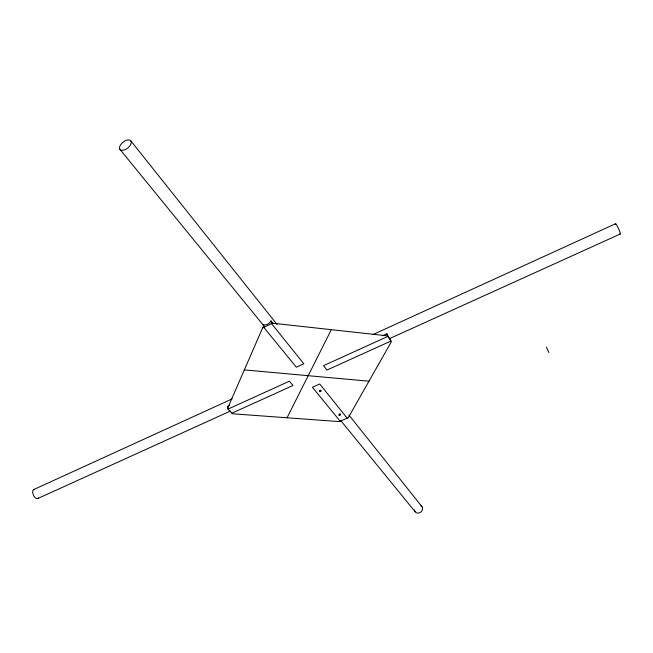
<?xml version="1.0" encoding="UTF-8"?>
<svg xmlns="http://www.w3.org/2000/svg" width="653" height="653" viewBox="0 0 653 653"><rect width="100%" height="100%" fill="white"/><g stroke="black" fill="none" stroke-linecap="round" stroke-linejoin="round"><path stroke-width="0.98" d="M620.236 234.019L390.037 338.393L390.894 341.078L326.973 370.063L323.545 365.656L387.817 336.426L386.951 333.732L382.372 335.813M270.979 320.876L270.677 321.48A5.64 3.918 -38.8 0 1 263.649 324.794L263.167 324.557L263.763 327.349L296.323 367.198L303.8 363.778L271.599 323.668L270.979 320.876L272.872 323.235M287.059 417.773L331.324 329.675M34.144 489.456A4.93 2.506 65.4 0 0 33.091 494.231L33.589 495.423A4.93 2.506 65.4 0 0 37.939 498.451L38.413 497.945M33.515 489.652L232.101 398.934M372.692 334.695L615.665 223.701M231.913 413.178L292.993 385.482L289.385 381.205L227.995 409.121L227.522 406.37L229.374 405.521M37.939 498.451L230.387 411.064M244.344 369.9L368.978 381.205M340.197 421.25L312.42 387.278L319.725 383.988L347.184 418.173M119.817 149.202L264.212 326.312M340.727 420.524L415.088 511.674M130.927 140.991A6.922 3.787 -38.7 0 1 124.339 149.97A6.922 3.787 -38.7 0 1 120.87 144.37A6.922 3.787 -38.7 0 1 130.927 140.991L277.109 324.517M348.906 415.014L422.018 506.752M546.455 347.184L548.928 352.579M386.951 333.732L387.237 334.369A5.371 0.735 65.5 0 0 390.012 338.564M227.522 406.37L227.791 406.99M615.616 224.346A5.657 0.604 65.6 0 1 618.367 228.305A5.657 0.604 65.6 0 1 619.975 233.798M320.468 390.265A0.865 0.506 -5.1 0 1 319.603 390.274M339.331 414.173A0.833 0.473 -5.7 0 0 339.756 414.108A0.833 0.522 -23.8 0 0 340.172 413.692M420.532 505.577A4.253 3.64 -39.1 0 1 422.45 509.609L422.058 510.597A4.253 3.64 -39.1 0 1 416.565 512.858L415.724 512.368A4.253 3.64 -39.1 0 1 414.541 509.83M262.612 327.896L227.497 408.615L232.484 413.773L339.38 421.609L348.269 417.7L391.351 341.772L387.433 335.846L272.57 323.211L262.612 327.896M319.905 391.482A0.865 0.539 -14 0 0 321.235 390.886A0.865 0.539 -14 0 0 320.035 390.527A0.865 0.539 -14 0 0 319.905 391.482M339.234 415.308A0.833 0.498 -14.5 0 0 340.531 414.737A0.833 0.498 -14.5 0 0 339.38 414.402A0.833 0.498 -14.5 0 0 339.234 415.308"/></g></svg>
